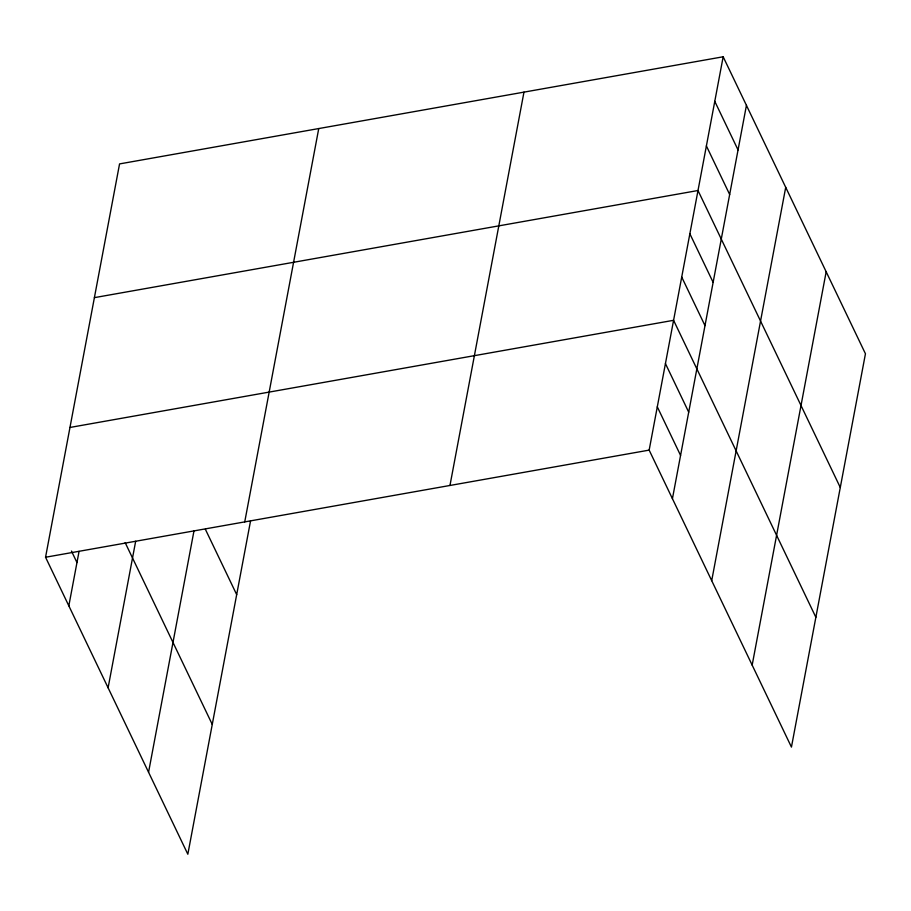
<?xml version="1.0" encoding="UTF-8"?>
<svg xmlns="http://www.w3.org/2000/svg" width="911" height="911" viewBox="0 0 911 911"><rect width="100%" height="100%" fill="white"/><g stroke="black" fill="none" stroke-linecap="round" stroke-linejoin="round"><path stroke-width="1.37" d="M250.571 520.796L187.837 854.222L45.55 557.247L119.557 163.912L723.163 56.778L865.45 353.753L791.443 747.088L649.156 450.114L723.163 56.778M68.826 605.826L79.063 551.394M108.102 687.794L135.671 541.248M148.561 772.255L193.997 530.794M244.74 521.889L318.748 128.553M449.966 485.472L523.973 92.125M672.432 498.681L746.439 105.346M711.707 580.66L785.715 187.324M752.167 665.11L826.175 271.774M94.391 297.646L697.997 190.513L840.284 487.487M69.976 427.453L673.582 320.308L815.869 617.282M45.55 557.247L649.156 450.114M714.771 101.349L738.047 149.928M706.389 145.931L729.665 194.499M689.855 233.774L713.131 282.353M681.713 277.046L704.989 325.614M665.44 363.58L688.705 412.148M657.298 406.841L680.563 455.42M205.385 529.302L236.678 594.621M125.16 542.626L212.263 724.427M71.457 551.053L76.968 562.554"/></g></svg>
